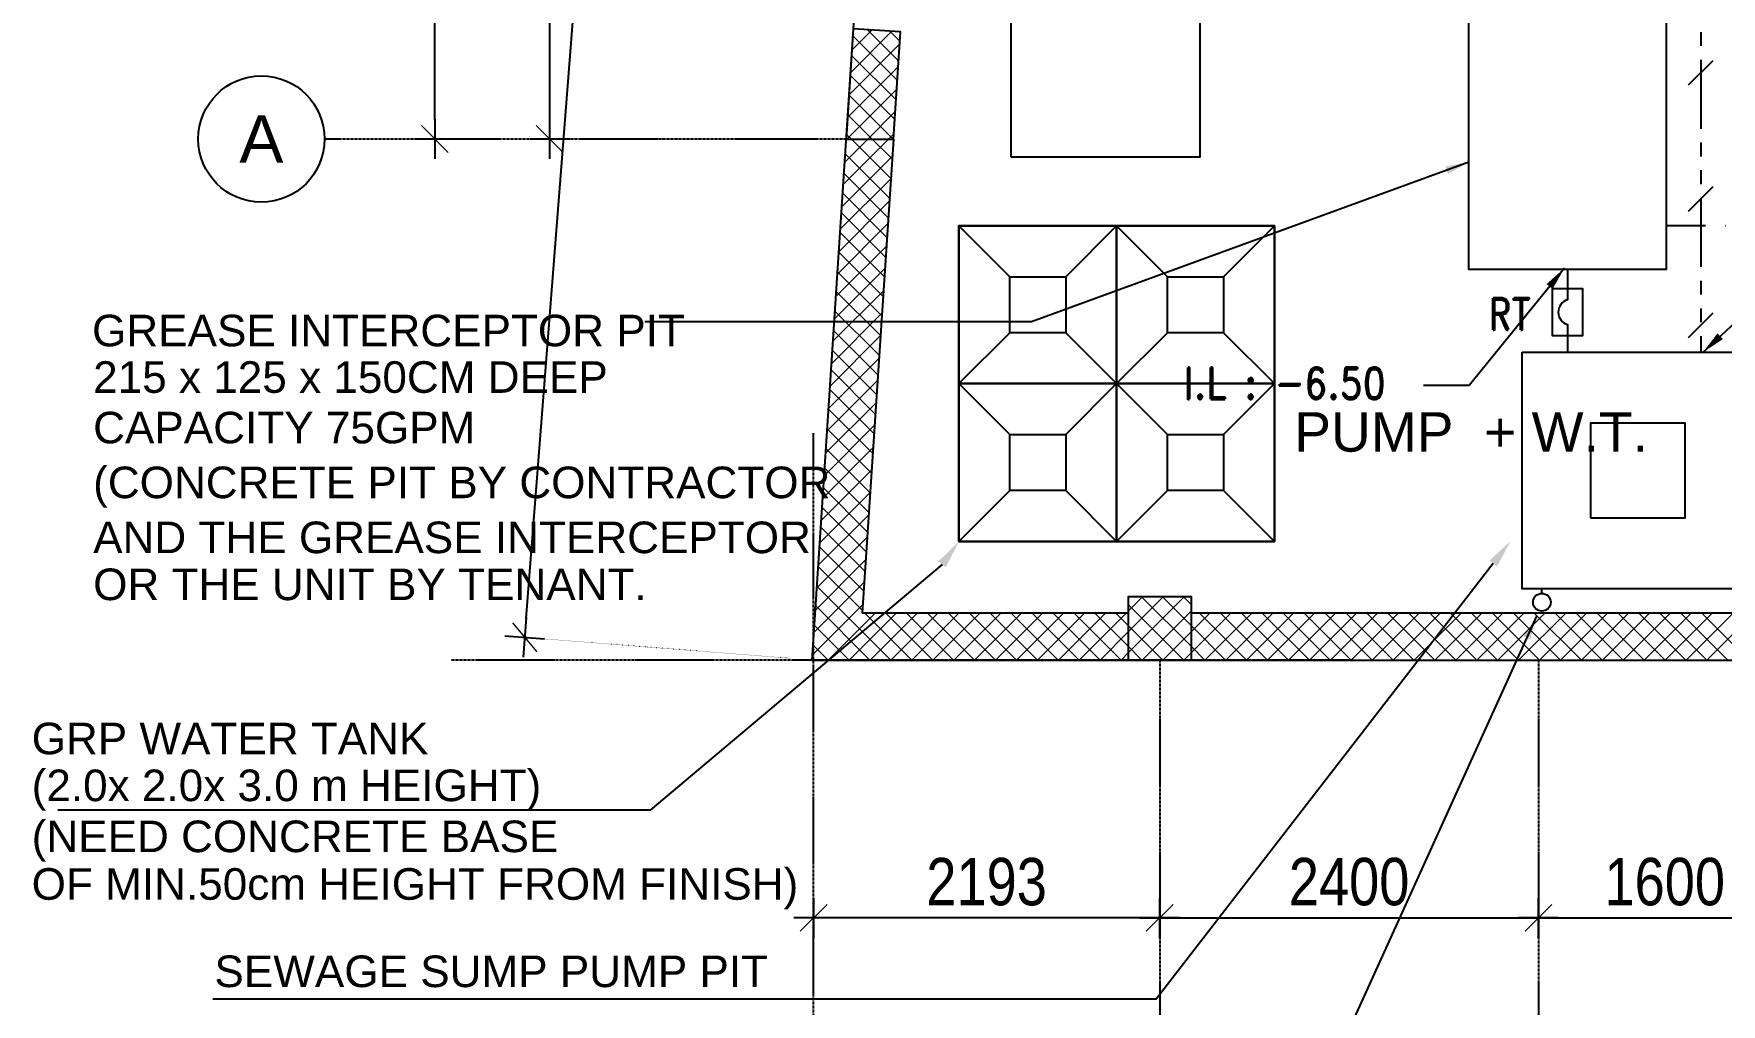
# Model space of a CAD drawing. Header units: inches. Extents: x 860051 to 1567527, y 277639 to 595672.
# Drawn here: x 1015739 to 1026432, y 337379 to 343526 of the extents above; entities that cross this region are included whole.
import ezdxf
from ezdxf.enums import TextEntityAlignment as Align

# ---------------------------------------------------------------- set-up
doc = ezdxf.new("R2010")
doc.units = ezdxf.units.IN
doc.header["$MEASUREMENT"] = 0
for name, pattern in [('CENTER', [50.8, 31.75, -6.35, 6.35, -6.35]), ('DIVIDE2', [0.625, 0.25, -0.125, 0, -0.125, 0, -0.125]), ('DOT2', [3.175, 0, -3.175]), ('HIDDEN2', [4.7625, 3.175, -1.5875]), ('PHANTOM2', [1.25, 0.625, -0.125, 0.125, -0.125, 0.125, -0.125])]:
    doc.linetypes.add(name, pattern=pattern)
doc.layers.add('A-HATCH CONCRETE', color=254, linetype='Continuous', lineweight=5)
for name, color, linetype in [('Axis', 9, 'CENTER'), ('dim-axis', 15, 'Continuous'), ('FFNEW', 252, 'Continuous'), ('P-FIRE-TXT', 181, 'Continuous'), ('P-PIPE-CWS', 80, 'Continuous'), ('P-PIPE-DRA', 40, 'Continuous'), ('P-PIPE-DRA-TXT', 181, 'Continuous'), ('P-VP', 231, 'DIVIDE2'), ('P-VP-TXT', 181, 'Continuous'), ('S-COL', 210, 'Continuous'), ('S-WALL', 1, 'Continuous'), ('TEXT', 181, 'Continuous')]:
    doc.layers.add(name, color=color, linetype=linetype)
doc.styles.add('ARIAL', font='ARIALN.TTF')
doc.styles.add('SS', font='romand.shx', dxfattribs={"width": 0.85, "height": 200})
doc.styles.get("Standard").update_dxf_attribs({"font": 'arial.ttf'})
doc.styles.add('style1', font='arial.ttf')
doc.dimstyles.new('1-100', dxfattribs={"dimtxt": 0.16, "dimasz": 0.15, "dimexe": 0.16, "dimexo": 0.0625, "dimgap": 0.05, "dimtad": 3, "dimzin": 0, "dimdsep": 46, "dimtxsty": 'Standard', "dimcen": 0.09, "dimclrd": 1, "dimclre": 256, "dimclrt": 2, "dimadec": 0, "dimazin": 0, "dimtfac": 1, "dimtofl": 0, "dimtmove": 2, "dimatfit": 2, "dimfxl": 1, "dimtolj": 1, "dimtzin": 0, "dimlwd": -1, "dimarcsym": 0})
doc.dimstyles.new('DIM-100', dxfattribs={"dimscale": 150, "dimtxt": 2, "dimasz": 1, "dimexe": 0.75, "dimexo": 1, "dimgap": 0.5, "dimtad": 1, "dimdec": 0, "dimzin": 11, "dimdsep": 46, "dimtxsty": 'ARIAL', "dimblk": 'R', "dimcen": 2.5, "dimdle": 1, "dimclrd": 256, "dimclre": 256, "dimclrt": 256, "dimazin": 0, "dimtfac": 1, "dimtdec": 0, "dimtix": 1, "dimtmove": 2, "dimatfit": 3, "dimldrblk": 'R', "dimtolj": 1, "dimtzin": 3, "dimlwd": -1, "dimlwe": 13, "dimarcsym": 0})
pattern_1 = [(45, (1013480.555, -68927.58), (-66.29126, 66.29126), []), (135, (1013480.555, -68927.58), (-66.29126, -66.29126), [])]

# ---------------------------------------------------------------- blocks, each defined once
blk = doc.blocks.new('R')
for p, q in [((0, -1.05), (0, 1.05)), ((-1.05, 0), (1.05, 0))]:
    blk.add_line(p, q)
at = {"color": 4, "lineweight": 13}
blk.add_line((-0.707, -0.707), (0.707, 0.707), dxfattribs=at)
blk = doc.blocks.new('*D89')
at = {"layer": 'Defpoints', "color": 0, "transparency": 16777216}
for p in [(1422494, 561167), (1424094, 561167), (1424094, 560825)]:
    blk.add_point(p, dxfattribs=at)
at = {"layer": 'dim-axis', "color": 251, "linetype": 'DOT2', "lineweight": 13, "transparency": 16777216}
for p, q in [((1422494, 561017), (1422494, 560712)), ((1424094, 561017), (1424094, 560712))]:
    blk.add_line(p, q, dxfattribs=at)
at = {"layer": 'dim-axis', "color": 251, "transparency": 16777216}
blk.add_line((1422614, 560825), (1423974, 560825), dxfattribs=at)
at = {"layer": 'dim-axis', "color": 251, "transparency": 16777216, "xscale": 120, "yscale": 120, "zscale": 120, "rotation": 180}
blk.add_blockref('R', (1422494, 560825), dxfattribs=at)
at = {"layer": 'dim-axis', "color": 251, "transparency": 16777216, "xscale": 120, "yscale": 120, "zscale": 120}
blk.add_blockref('R', (1424094, 560825), dxfattribs=at)
at = {"layer": 'dim-axis', "color": 251, "transparency": 16777216, "insert": (1423294, 561053), "char_height": 300, "attachment_point": 5, "style": 'ARIAL'}
blk.add_mtext('\\A1;1600', dxfattribs=at)
blk = doc.blocks.new('*D103')
at = {"layer": 'Defpoints', "color": 0, "transparency": 16777216}
for p in [(1417876, 569809), (1416228, 565759), (1417876, 565759)]:
    blk.add_point(p, dxfattribs=at)
at = {"layer": 'dim-axis', "color": 251, "linetype": 'DOT2', "lineweight": 13, "transparency": 16777216}
for p, q in [((1417726, 569809), (1416115, 569809)), ((1417726, 565759), (1416115, 565759))]:
    blk.add_line(p, q, dxfattribs=at)
at = {"layer": 'dim-axis', "color": 251, "transparency": 16777216}
blk.add_line((1416228, 569689), (1416228, 565879), dxfattribs=at)
at = {"layer": 'dim-axis', "color": 251, "transparency": 16777216, "xscale": 120, "yscale": 120, "zscale": 120}
for p, rotation in [((1416228, 569809), 90), ((1416228, 565759), 270)]:
    blk.add_blockref('R', p, dxfattribs=dict(at, rotation=rotation))
at = {"layer": 'dim-axis', "color": 251, "transparency": 16777216, "insert": (1416000, 567784), "char_height": 300, "attachment_point": 5, "rotation": 90, "style": 'ARIAL'}
blk.add_mtext('\\A1;4050', dxfattribs=at)
blk = doc.blocks.new('*D111')
at = {"layer": 'Defpoints', "color": 0, "transparency": 16777216}
for p in [(1415500, 576009), (1415500, 576009), (1415500, 565759)]:
    blk.add_point(p, dxfattribs=at)
at = {"layer": 'dim-axis', "color": 251, "linetype": 'DOT2', "lineweight": 13, "transparency": 16777216}
for p, q in [((1415350, 576009), (1415388, 576009)), ((1415350, 565759), (1415388, 565759))]:
    blk.add_line(p, q, dxfattribs=at)
at = {"layer": 'dim-axis', "color": 251, "transparency": 16777216}
blk.add_line((1415500, 565879), (1415500, 575889), dxfattribs=at)
at = {"layer": 'dim-axis', "color": 251, "transparency": 16777216, "xscale": 120, "yscale": 120, "zscale": 120}
for p, rotation in [((1415500, 576009), 90), ((1415500, 565759), 270)]:
    blk.add_blockref('R', p, dxfattribs=dict(at, rotation=rotation))
at = {"layer": 'dim-axis', "color": 251, "transparency": 16777216, "insert": (1415272, 570884), "char_height": 300, "attachment_point": 5, "rotation": 90, "style": 'ARIAL'}
blk.add_mtext('\\A1;10250', dxfattribs=at)
blk = doc.blocks.new('*D86')
at = {"layer": 'Defpoints', "color": 0, "transparency": 16777216}
for p in [(1418810, 597585), (1420642, 597441), (1417901, 562459)]:
    blk.add_point(p, dxfattribs=at)
at = {"layer": 'dim-axis', "color": 251, "linetype": 'DOT2', "lineweight": 13, "transparency": 16777216}
for p, q in [((1420492, 597453), (1418698, 597594)), ((1417752, 562470), (1415957, 562611))]:
    blk.add_line(p, q, dxfattribs=at)
at = {"layer": 'dim-axis', "color": 251, "transparency": 16777216}
blk.add_line((1416079, 562722), (1418801, 597465), dxfattribs=at)
at = {"layer": 'dim-axis', "color": 251, "transparency": 16777216, "xscale": 120, "yscale": 120, "zscale": 120}
for p, rotation in [((1418810, 597585), 85.52071850426807), ((1416070, 562602), 265.5207185042681)]:
    blk.add_blockref('R', p, dxfattribs=dict(at, rotation=rotation))
at = {"layer": 'dim-axis', "color": 251, "transparency": 16777216, "insert": (1417212, 580111), "char_height": 300, "attachment_point": 5, "rotation": 85.5207, "style": 'ARIAL'}
blk.add_mtext('\\A1;35090', dxfattribs=at)
blk = doc.blocks.new('*D87')
at = {"layer": 'Defpoints', "color": 0, "transparency": 16777216}
for p in [(1420094, 561773), (1417901, 561388), (1417901, 560825)]:
    blk.add_point(p, dxfattribs=at)
at = {"layer": 'dim-axis', "color": 251, "linetype": 'DOT2', "lineweight": 13, "transparency": 16777216}
for p, q in [((1420094, 561623), (1420094, 560712)), ((1417901, 561238), (1417901, 560712))]:
    blk.add_line(p, q, dxfattribs=at)
at = {"layer": 'dim-axis', "color": 251, "transparency": 16777216}
blk.add_line((1419974, 560825), (1418021, 560825), dxfattribs=at)
at = {"layer": 'dim-axis', "color": 251, "transparency": 16777216, "xscale": 120, "yscale": 120, "zscale": 120, "rotation": 180}
blk.add_blockref('R', (1417901, 560825), dxfattribs=at)
at = {"layer": 'dim-axis', "color": 251, "transparency": 16777216, "xscale": 120, "yscale": 120, "zscale": 120}
blk.add_blockref('R', (1420094, 560825), dxfattribs=at)
at = {"layer": 'dim-axis', "color": 251, "transparency": 16777216, "insert": (1418997, 561053), "char_height": 300, "attachment_point": 5, "style": 'ARIAL'}
blk.add_mtext('\\A1;2193', dxfattribs=at)
blk = doc.blocks.new('*D121')
at = {"layer": 'Defpoints', "color": 0, "transparency": 16777216}
for p in [(1420094, 561773), (1422494, 561773), (1422494, 560825)]:
    blk.add_point(p, dxfattribs=at)
at = {"layer": 'dim-axis', "color": 251, "linetype": 'DOT2', "lineweight": 13, "transparency": 16777216}
for p, q in [((1420094, 561623), (1420094, 560712)), ((1422494, 561623), (1422494, 560712))]:
    blk.add_line(p, q, dxfattribs=at)
at = {"layer": 'dim-axis', "color": 251, "transparency": 16777216}
blk.add_line((1420214, 560825), (1422374, 560825), dxfattribs=at)
at = {"layer": 'dim-axis', "color": 251, "transparency": 16777216, "xscale": 120, "yscale": 120, "zscale": 120, "rotation": 180}
blk.add_blockref('R', (1420094, 560825), dxfattribs=at)
at = {"layer": 'dim-axis', "color": 251, "transparency": 16777216, "xscale": 120, "yscale": 120, "zscale": 120}
blk.add_blockref('R', (1422494, 560825), dxfattribs=at)
at = {"layer": 'dim-axis', "color": 251, "transparency": 16777216, "insert": (1421294, 561053), "char_height": 300, "attachment_point": 5, "style": 'ARIAL'}
blk.add_mtext('\\A1;2400', dxfattribs=at)
blk = doc.blocks.new('SGSR')
at = {"layer": 'Axis', "color": 251, "ltscale": 0.5}
for p, q in [((1418105.4, 565758.6), (1414801.5, 565758.6)), ((1417901.1, 558879.5), (1417901.1, 563896)), ((1421311.4, 562458.6), (1415604.8, 562458.6)), ((1420093.8, 562458.6), (1420093.8, 558571.5)), ((1422493.8, 562458.6), (1422493.8, 558571.5))]:
    blk.add_line(p, q, dxfattribs=at)
at = {"layer": 'Axis', "color": 251, "linetype": 'Continuous'}
blk.add_circle((1414401.5, 565758.6), 400, dxfattribs=at)
at = {"layer": 'S-WALL', "color": 251}
blk.add_lwpolyline([(1417889.2, 562458.6), (1468019.2, 562458.6), (1469810.8, 590401.2), (1420184.3, 597484.1)], close=True, dxfattribs=at)
at = {"layer": 'Axis', "color": 251, "linetype": 'Continuous', "style": 'style1'}
blk.add_text('A', height=300, dxfattribs=at).set_placement((1414401.5, 565758.6), align=Align.MIDDLE)
at = {"layer": 'dim-axis', "color": 251}
for p1, p2, distance, picture, middle in [((1417901.1, 562458.6), (1420641.6, 597441.4), 1837.1, '*D86', (1417212.3, 580111.3)), ((1415500.2, 565758.6), (1415500.2, 576008.6), 0, '*D111', (1415272, 570883.6))]:
    dim = blk.add_aligned_dim(p1=p1, p2=p2, distance=distance, dimstyle='DIM-100', override={"dimasz": 0.8, "dimclrd": 251, "dimclre": 251, "dimclrt": 251}, dxfattribs=at)
    dim.commit()
    dim.dimension.update_dxf_attribs({"geometry": picture, "text_midpoint": middle})
for base, p1, p2, angle, picture, middle in [((1416227.7, 565758.6), (1417876.4, 569808.6), (1417876.4, 565758.6), 90, '*D103', (1415999.6, 567783.6)), ((1417901.1, 560824.5), (1420093.8, 561772.7), (1417901.1, 561387.8), 180, '*D87', (1418997.5, 561052.7)), ((1422493.8, 560824.5), (1420093.8, 561772.7), (1422493.8, 561772.7), 180, '*D121', (1421293.8, 561052.7))]:
    dim = blk.add_linear_dim(base=base, p1=p1, p2=p2, angle=angle, dimstyle='DIM-100', override={"dimasz": 0.8, "dimclrd": 251, "dimclre": 251, "dimclrt": 251}, dxfattribs=at)
    dim.commit()
    dim.dimension.update_dxf_attribs({"geometry": picture, "text_midpoint": middle})
dim = blk.add_linear_dim(base=(1424093.8, 560824.5), p1=(1422493.8, 561167.4), p2=(1424093.8, 561167.4), dimstyle='DIM-100', override={"dimasz": 0.8, "dimclrd": 251, "dimclre": 251, "dimclrt": 251}, dxfattribs=at)
dim.commit()
dim.dimension.update_dxf_attribs({"geometry": '*D89', "text_midpoint": (1423293.8, 561052.7)})

msp = doc.modelspace()

# ---------------------------------------------------------------- hatches: boundary and pattern name
at = {"layer": 'A-HATCH CONCRETE'}
h = msp.add_hatch(dxfattribs=at)
h.set_pattern_fill('ANSI37', color=254, scale=750)
h.set_pattern_definition(pattern_1)
h.paths.add_polyline_path([(1020885.7, 342859.4), (1021186.3, 342859.4), (1021230.8, 343538.3), (1020931.4, 343557.9)])
h = msp.add_hatch(dxfattribs=at)
h.set_pattern_fill('ANSI37', color=254, scale=750)
h.set_pattern_definition(pattern_1)
h.paths.add_polyline_path([(1022674.1, 339559.4), (1023074.1, 339559.4), (1023074.1, 339959.4), (1022674.1, 339959.4)])

# ---------------------------------------------------------------- linework, layer by layer
at = {"layer": 'A-HATCH CONCRETE', "color": 254, "linetype": 'Continuous'}
for p, q in [((1020928.5, 343513.3), (1020927.9, 343513.9)), ((1021227, 343480), (1021226.4, 343480.6)), ((1020920.4, 343388.9), (1020919.8, 343389.5)), ((1020921.8, 343420.7), (1020922.5, 343421.4)), ((1021225, 343458.7), (1021225.6, 343459.3)), ((1020912.2, 343264.4), (1020911.6, 343265)), ((1020912.5, 343278.8), (1020913.2, 343279.5)), ((1021215.7, 343316.8), (1021216.3, 343317.5)), ((1021218.8, 343355.6), (1021218.2, 343356.2)), ((1021206.4, 343174.9), (1021207, 343175.6)), ((1021210.7, 343231.1), (1021210.1, 343231.7)), ((1020903.2, 343136.9), (1020903.9, 343137.6)), ((1020904.1, 343140), (1020903.5, 343140.6)), ((1021202.5, 343106.7), (1021201.9, 343107.3)), ((1020893.9, 342995.1), (1020894.6, 342995.7)), ((1020895.9, 343015.6), (1020895.3, 343016.2)), ((1021194.4, 342982.3), (1021193.8, 342982.9)), ((1021197.1, 343033), (1021197.7, 343033.7)), ((1020866, 342569.4), (1021156, 342859.4)), ((1020875.3, 342711.3), (1021023.5, 342859.4)), ((1020884.6, 342853.2), (1020890.9, 342859.4)), ((1020887.8, 342891.2), (1020887.2, 342891.7)), ((1021169.3, 342609.6), (1020919.5, 342859.4)), ((1021177.5, 342734), (1021052.1, 342859.4)), ((1021185.6, 342858.4), (1021184.6, 342859.4)), ((1021187.8, 342891.2), (1021188.4, 342891.8)), ((1020856.7, 342427.6), (1021178.5, 342749.3)), ((1021161.2, 342485.2), (1020879, 342767.3)), ((1021153, 342360.7), (1020870.9, 342642.9)), ((1020847.4, 342285.7), (1021169.2, 342607.4)), ((1021144.9, 342236.3), (1020862.7, 342518.5)), ((1020838.2, 342143.8), (1021159.9, 342465.5)), ((1020828.9, 342001.9), (1021150.6, 342323.6)), ((1021136.7, 342111.9), (1020854.5, 342394)), ((1020819.6, 341860), (1021141.3, 342181.8)), ((1021128.6, 341987.4), (1020846.4, 342269.6)), ((1021120.4, 341863), (1020838.2, 342145.2)), ((1020810.3, 341718.2), (1021132, 342039.9)), ((1021112.2, 341738.6), (1020830.1, 342020.7)), ((1020801, 341576.3), (1021122.7, 341898)), ((1021104.1, 341614.2), (1020821.9, 341896.3)), ((1020791.7, 341434.4), (1021113.4, 341756.1)), ((1021095.9, 341489.7), (1020813.8, 341771.9)), ((1021087.8, 341365.3), (1020805.6, 341647.5)), ((1020782.4, 341292.5), (1021104.1, 341614.2)), ((1020773.1, 341150.6), (1021094.8, 341472.4)), ((1021079.6, 341240.9), (1020797.5, 341523)), ((1020763.8, 341008.8), (1021085.5, 341330.5)), ((1021071.5, 341116.4), (1020789.3, 341398.6)), ((1021063.3, 340992), (1020781.2, 341274.2)), ((1020754.5, 340866.9), (1021076.2, 341188.6)), ((1021055.2, 340867.6), (1020773, 341149.7)), ((1020745.2, 340725), (1021066.9, 341046.7)), ((1021047, 340743.1), (1020764.9, 341025.3)), ((1020735.9, 340583.1), (1021057.6, 340904.8)), ((1021038.9, 340618.7), (1020756.7, 340900.9)), ((1020726.6, 340441.2), (1021048.3, 340763)), ((1021030.7, 340494.3), (1020748.6, 340776.4)), ((1020717.3, 340299.4), (1021039, 340621.1)), ((1021022.6, 340369.9), (1020740.4, 340652)), ((1020708, 340157.5), (1021029.7, 340479.2)), ((1021014.4, 340245.4), (1020732.3, 340527.6)), ((1021006.3, 340121), (1020724.1, 340403.2)), ((1020698.7, 340015.6), (1021020.4, 340337.3)), ((1020998.1, 339996.6), (1020715.9, 340278.7)), ((1020689.4, 339873.7), (1021011.1, 340195.5)), ((1020989.9, 339872.1), (1020707.8, 340154.3)), ((1020680.1, 339731.8), (1021001.8, 340053.6)), ((1021170.1, 339559.4), (1020699.6, 340029.9)), ((1020670.8, 339590), (1020992.5, 339911.7)), ((1021037.5, 339559.4), (1020691.5, 339905.4)), ((1020772.9, 339559.4), (1021072.9, 339859.4)), ((1020905.4, 339559.4), (1021205.4, 339859.4)), ((1021302.7, 339559.4), (1021002.7, 339859.4)), ((1021038, 339559.4), (1021338, 339859.4)), ((1021435.2, 339559.4), (1021135.2, 339859.4)), ((1021170.6, 339559.4), (1021470.6, 339859.4)), ((1021567.8, 339559.4), (1021267.8, 339859.4)), ((1021303.2, 339559.4), (1021603.2, 339859.4)), ((1021700.4, 339559.4), (1021400.4, 339859.4)), ((1021435.8, 339559.4), (1021735.8, 339859.4)), ((1021833, 339559.4), (1021533, 339859.4)), ((1021568.4, 339559.4), (1021868.4, 339859.4)), ((1021965.6, 339559.4), (1021665.6, 339859.4)), ((1021700.9, 339559.4), (1022000.9, 339859.4)), ((1022098.1, 339559.4), (1021798.1, 339859.4)), ((1021833.5, 339559.4), (1022133.5, 339859.4)), ((1022230.7, 339559.4), (1021930.7, 339859.4)), ((1021966.1, 339559.4), (1022266.1, 339859.4)), ((1022363.3, 339559.4), (1022063.3, 339859.4)), ((1022098.7, 339559.4), (1022398.7, 339859.4)), ((1022495.9, 339559.4), (1022195.9, 339859.4)), ((1022231.3, 339559.4), (1022531.3, 339859.4)), ((1022628.5, 339559.4), (1022328.5, 339859.4)), ((1022363.9, 339559.4), (1022663.9, 339859.4)), ((1022674.1, 339646.4), (1022461.1, 339859.4)), ((1022674.1, 339779), (1022593.6, 339859.4)), ((1023074.1, 339739.3), (1023194.2, 339859.4)), ((1023074.1, 339606.7), (1023326.8, 339859.4)), ((1023424, 339559.4), (1023124, 339859.4)), ((1023159.3, 339559.4), (1023459.3, 339859.4)), ((1023556.6, 339559.4), (1023256.6, 339859.4)), ((1023291.9, 339559.4), (1023591.9, 339859.4)), ((1023689.1, 339559.4), (1023389.1, 339859.4)), ((1023424.5, 339559.4), (1023724.5, 339859.4)), ((1023821.7, 339559.4), (1023521.7, 339859.4)), ((1023557.1, 339559.4), (1023857.1, 339859.4)), ((1023954.3, 339559.4), (1023654.3, 339859.4)), ((1023689.7, 339559.4), (1023989.7, 339859.4)), ((1024086.9, 339559.4), (1023786.9, 339859.4)), ((1023822.3, 339559.4), (1024122.3, 339859.4)), ((1024219.5, 339559.4), (1023919.5, 339859.4)), ((1023954.8, 339559.4), (1024254.8, 339859.4)), ((1024352.1, 339559.4), (1024052.1, 339859.4)), ((1024087.4, 339559.4), (1024387.4, 339859.4)), ((1024484.6, 339559.4), (1024184.6, 339859.4)), ((1024220, 339559.4), (1024520, 339859.4)), ((1024617.2, 339559.4), (1024317.2, 339859.4)), ((1024352.6, 339559.4), (1024652.6, 339859.4)), ((1024749.8, 339559.4), (1024449.8, 339859.4)), ((1024485.2, 339559.4), (1024785.2, 339859.4)), ((1024882.4, 339559.4), (1024582.4, 339859.4)), ((1024617.8, 339559.4), (1024917.8, 339859.4)), ((1025015, 339559.4), (1024715, 339859.4)), ((1024750.3, 339559.4), (1025050.3, 339859.4)), ((1025147.5, 339559.4), (1024847.5, 339859.4)), ((1024882.9, 339559.4), (1025182.9, 339859.4)), ((1025280.1, 339559.4), (1024980.1, 339859.4)), ((1025015.5, 339559.4), (1025315.5, 339859.4)), ((1025412.7, 339559.4), (1025112.7, 339859.4)), ((1025148.1, 339559.4), (1025448.1, 339859.4)), ((1025545.3, 339559.4), (1025245.3, 339859.4)), ((1025280.7, 339559.4), (1025580.7, 339859.4)), ((1025677.9, 339559.4), (1025377.9, 339859.4)), ((1025413.3, 339559.4), (1025713.3, 339859.4)), ((1025810.5, 339559.4), (1025510.5, 339859.4)), ((1025545.8, 339559.4), (1025845.8, 339859.4)), ((1025943, 339559.4), (1025643, 339859.4)), ((1025678.4, 339559.4), (1025978.4, 339859.4)), ((1026075.6, 339559.4), (1025775.6, 339859.4)), ((1025811, 339559.4), (1026111, 339859.4)), ((1026208.2, 339559.4), (1025908.2, 339859.4)), ((1025943.6, 339559.4), (1026243.6, 339859.4)), ((1026340.8, 339559.4), (1026040.8, 339859.4)), ((1026076.2, 339559.4), (1026376.2, 339859.4)), ((1026473.4, 339559.4), (1026173.4, 339859.4)), ((1026208.7, 339559.4), (1026508.7, 339859.4)), ((1026606, 339559.4), (1026306, 339859.4)), ((1026341.3, 339559.4), (1026641.3, 339859.4)), ((1020904.9, 339559.4), (1020683.3, 339781)), ((1022496.4, 339559.4), (1022674.1, 339737.1)), ((1023291.4, 339559.4), (1023074.1, 339776.8)), ((1020772.3, 339559.4), (1020675.2, 339656.6)), ((1023158.8, 339559.4), (1023074.1, 339644.2)), ((1022629, 339559.4), (1022674.1, 339604.5))]:
    msp.add_line(p, q, dxfattribs=at)
at = {"layer": 'P-PIPE-CWS', "color": 253}
for p, q in [((1021600.8, 342309.9), (1021923.1, 341987.6)), ((1022600.8, 342309.9), (1022278.4, 341987.6)), ((1022600.8, 342309.9), (1022923.1, 341987.6)), ((1023600.8, 342309.9), (1023278.4, 341987.6)), ((1021923.1, 341632.3), (1021600.8, 341309.9)), ((1022278.4, 341632.3), (1022600.8, 341309.9)), ((1022923.1, 341632.3), (1022600.8, 341309.9)), ((1023278.4, 341632.3), (1023600.8, 341309.9)), ((1021600.8, 341309.9), (1021923.1, 340987.6)), ((1022600.8, 341309.9), (1022278.4, 340987.6)), ((1022600.8, 341309.9), (1022923.1, 340987.6)), ((1023600.8, 341309.9), (1023278.4, 340987.6)), ((1021923.1, 340632.3), (1021600.8, 340309.9)), ((1022278.4, 340632.3), (1022600.8, 340309.9)), ((1022923.1, 340632.3), (1022600.8, 340309.9)), ((1023278.4, 340632.3), (1023600.8, 340309.9))]:
    msp.add_line(p, q, dxfattribs=at)
for points in [[(1021600.1, 342309.9), (1023600.1, 342309.9), (1023600.1, 340309.9), (1021600.1, 340309.9)], [(1021600.1, 342309.9), (1023600.1, 342309.9), (1023600.1, 340309.9), (1021600.1, 340309.9)], [(1021600.8, 341309.9), (1022600.8, 341309.9), (1022600.8, 342309.9), (1021600.8, 342309.9)], [(1022600.8, 341309.9), (1023600.8, 341309.9), (1023600.8, 342309.9), (1022600.8, 342309.9)], [(1022278.4, 341987.6), (1022278.4, 341632.3), (1021923.1, 341632.3), (1021923.1, 341987.6)], [(1023278.4, 341987.6), (1023278.4, 341632.3), (1022923.1, 341632.3), (1022923.1, 341987.6)], [(1021600.8, 340309.9), (1022600.8, 340309.9), (1022600.8, 341309.9), (1021600.8, 341309.9)], [(1022600.8, 340309.9), (1023600.8, 340309.9), (1023600.8, 341309.9), (1022600.8, 341309.9)], [(1022278.4, 340987.6), (1022278.4, 340632.3), (1021923.1, 340632.3), (1021923.1, 340987.6)], [(1023278.4, 340987.6), (1023278.4, 340632.3), (1022923.1, 340632.3), (1022923.1, 340987.6)]]:
    msp.add_lwpolyline(points, close=True, dxfattribs=at)
at = {"layer": 'P-PIPE-CWS', "color": 253, "transparency": 33554687}
msp.add_lwpolyline([(1021600.1, 342309.9), (1023600.1, 342309.9), (1023600.1, 340309.9), (1021600.1, 340309.9)], close=True, dxfattribs=at)
msp.add_lwpolyline([(1021600.1, 342309.9), (1023600.1, 342309.9), (1023600.1, 340309.9), (1021600.1, 340309.9)], close=True, dxfattribs=at)
at = {"layer": 'P-PIPE-DRA', "color": 253, "linetype": 'PHANTOM2', "ltscale": 700}
msp.add_line((1026302.3, 344236.5), (1026302.3, 341509.4), dxfattribs=at)
at = {"layer": 'P-PIPE-DRA', "color": 253}
for p, q in [((1026224.5, 343202.2), (1026380.1, 343357.7)), ((1026224.5, 342402.2), (1026380.1, 342557.7)), ((1025457.7, 342033.3), (1025457.7, 341912.3)), ((1026224.5, 341602.2), (1026380.1, 341757.7)), ((1025457.7, 341612.4), (1025457.7, 341509.4)), ((1025295.1, 339981.4), (1025295.1, 340009.4))]:
    msp.add_line(p, q, dxfattribs=at)
at = {"layer": 'P-PIPE-DRA', "color": 253, "ltscale": 0.1}
for points in [[(1024832.7, 344183.3), (1026082.7, 344183.3), (1026082.7, 342033.3), (1024832.7, 342033.3)], [(1021929.8, 342746), (1023129.8, 342746), (1023129.8, 344046), (1021929.8, 344046)], [(1021929.8, 342746), (1023129.8, 342746), (1023129.8, 344046), (1021929.8, 344046)], [(1025169.6, 341509.4), (1026669.6, 341509.4), (1026669.6, 340009.4), (1025169.6, 340009.4)], [(1025169.6, 341509.4), (1026669.6, 341509.4), (1026669.6, 340009.4), (1025169.6, 340009.4)]]:
    msp.add_lwpolyline(points, close=True, dxfattribs=at)
at = {"layer": 'P-PIPE-DRA', "color": 253}
for points in [[(1025363.2, 341912.3), (1025552.1, 341912.3), (1025552.1, 341612.4), (1025363.2, 341612.4)], [(1025603.6, 340459.4), (1026203.6, 340459.4), (1026203.6, 341059.4), (1025603.6, 341059.4)]]:
    msp.add_lwpolyline(points, close=True, dxfattribs=at)
msp.add_lwpolyline([(1025457.7, 341912.3), (1025457.7, 341840.8, 0.7527679), (1025457.7, 341683.9), (1025457.7, 341612.4)], format="xyb", dxfattribs=at)
at = {"layer": 'P-PIPE-DRA', "color": 253, "linetype": 'HIDDEN2', "ltscale": 50}
msp.add_lwpolyline([(1025169.6, 341509.4), (1026669.6, 341509.4), (1026669.6, 340009.4), (1025169.6, 340009.4)], close=True, dxfattribs=at)
at = {"layer": 'P-PIPE-DRA', "color": 254, "ltscale": 0.1}
for points in [[(1021494.4, 340164.8), (1019645.3, 338608.5), (1015891.7, 338608.5)], [(1024987, 340170.7), (1022850.8, 337410.6), (1016873.5, 337410.6)]]:
    msp.add_lwpolyline(points, dxfattribs=at)
at = {"layer": 'P-PIPE-DRA', "color": 253}
msp.add_circle((1025295.1, 339925.4), 56, dxfattribs=at)
at = {"layer": 'P-PIPE-DRA', "color": 254, "ltscale": 0.1}
for points in [[(1021470.2, 340182.5), (1021600.8, 340309.9), (1021518.6, 340147)], [(1024963.2, 340189.1), (1025097.1, 340313.1), (1025010.7, 340152.4)]]:
    msp.add_solid(points, dxfattribs=at)
at = {"layer": 'P-VP', "color": 253, "ltscale": 1000}
msp.add_line((1026082.7, 342311.2), (1026517.9, 342311.2), dxfattribs=at)
at = {"layer": 'S-COL', "color": 254}
msp.add_lwpolyline([(1020885.7, 342859.4), (1021186.3, 342859.4), (1021230.8, 343538.3), (1020931.4, 343557.9)], close=True, dxfattribs=at)
at = {"layer": 'S-COL', "color": 254, "linetype": 'ByBlock'}
msp.add_lwpolyline([(1022674.1, 339559.4), (1023074.1, 339559.4), (1023074.1, 339959.4), (1022674.1, 339959.4)], close=True, dxfattribs=at)
at = {"layer": 'S-WALL', "color": 254}
for points in [[(1022963.9, 374585), (1022963.9, 374585), (1020668.8, 339559.4), (1070798.8, 339559.4), (1072590.4, 367502.1), (1058624.9, 369495.3)], [(1021185.7, 342859.4), (1020989.1, 339859.4), (1022674.1, 339859.4)], [(1023074.1, 339859.4), (1026674.1, 339859.4)]]:
    msp.add_lwpolyline(points, dxfattribs=at)

# ---------------------------------------------------------------- block references
at = {"layer": 'FFNEW', "color": 6, "linetype": 'Continuous'}
msp.add_blockref('SGSR', (-397220.4, -222899.1), dxfattribs=at)

# ---------------------------------------------------------------- texts
at = {"layer": 'P-FIRE-TXT', "color": 254, "style": 'style1'}
for s, p in [('GREASE INTERCEPTOR PIT', (1016108.1, 341546.4)), ('215 x 125 x 150CM DEEP', (1016115.1, 341251.8)), ('CAPACITY 75GPM', (1016115.1, 340931.7)), ('(CONCRETE PIT BY CONTRACTOR', (1016115.1, 340584.5)), ('AND THE GREASE INTERCEPTOR ', (1016115.1, 340236.3)), ('OR THE UNIT BY TENANT.', (1016115.1, 339938.9)), ('GRP WATER TANK', (1015725.5, 338962.4)), ('(2.0x 2.0x 3.0 m HEIGHT)', (1015725.5, 338665.6)), ('(NEED CONCRETE BASE', (1015725.5, 338342.5)), ('OF MIN.50cm HEIGHT FROM FINISH)', (1015725.5, 338041)), ('SEWAGE SUMP PUMP PIT', (1016883.8, 337487.8))]:
    msp.add_text(s, height=200, dxfattribs=at).set_placement(p)
at = {"layer": 'P-PIPE-DRA-TXT', "color": 253, "ltscale": 10, "style": 'SS', "width": 0.85}
for s, p in [('RT', (1024957.2, 341651.7)), ('I.L : -6.50', (1023023.7, 341212))]:
    msp.add_text(s, height=200, dxfattribs=at).set_placement(p)
at = {"layer": 'TEXT', "color": 254, "ltscale": 0.5, "insert": (1023726.2, 341129.1), "char_height": 250, "width": 4139.905, "attachment_point": 1, "style": 'style1'}
msp.add_mtext('PUMP  + W.T.', dxfattribs=at)

# ---------------------------------------------------------------- leaders
at = {"layer": 'P-VP-TXT'}
for points in [[(1024832.7, 342713.2), (1022061.7, 341702.5), (1019611.2, 341702.5)], [(1025438.6, 342041.6), (1024834.9, 341298.6), (1024544.7, 341298.6)], [(1026315.2, 341508.1), (1026905.3, 342056.6), (1027113.6, 342056.6)], [(1025261.6, 339836.6), (1023531.5, 336026.7), (1022964.5, 336026.7)]]:
    msp.add_leader(points, dimstyle='1-100', override={"dimasz": 150, "dimtad": 0, "dimclrd": 253}, dxfattribs=at)

doc.saveas('drawing.dxf')
